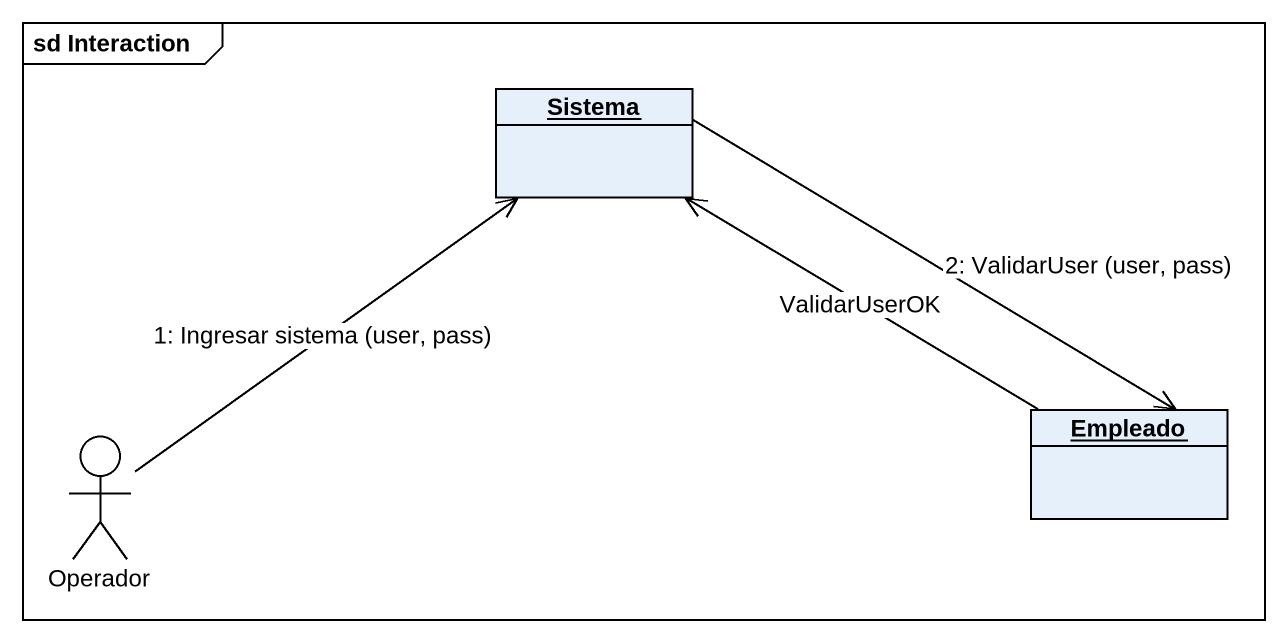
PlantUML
@startuml
mainframe sd Interaction
allowmixing
hide circle
hide empty members
object Sistema
object Empleado
actor Operador
Sistema --> Empleado : 2: ValidarUser (user, pass)
Empleado -up-> Sistema : ValidarUserOK
Operador -up-> Sistema : 1: Ingresar sistema (user, pass)
@enduml
